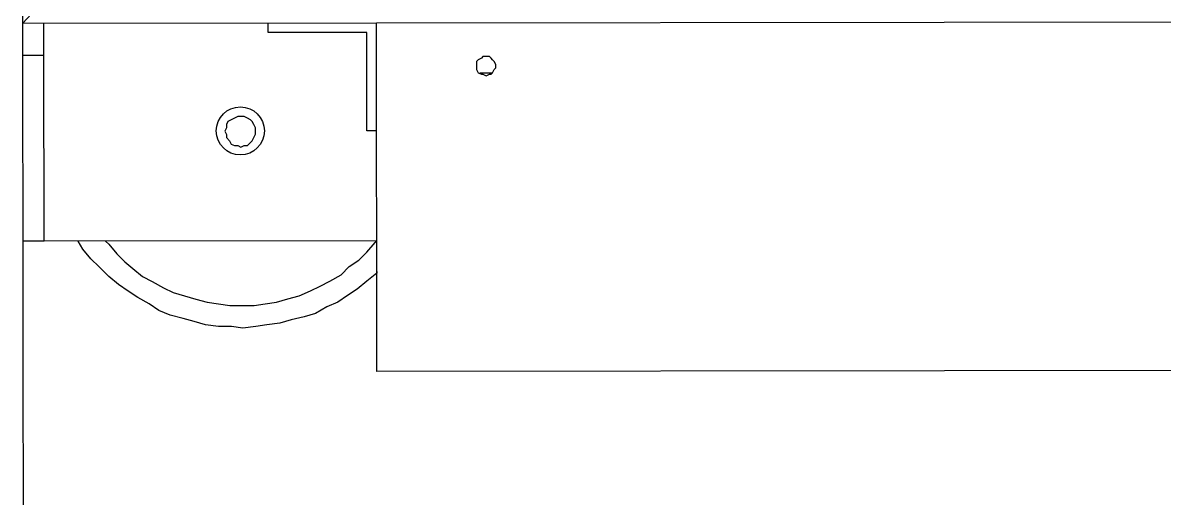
# Model space of a CAD drawing. Header units: feet. Extents: x -99009 to 3252343, y -11094690 to 9035152.
# Drawn here: x 2484809 to 2485333, y -1981242 to -1981024 of the extents above; entities that cross this region are included whole.
import ezdxf

# ---------------------------------------------------------------- set-up
doc = ezdxf.new("R2010")
doc.units = ezdxf.units.FT
doc.layers.add('1', color=1, linetype='Continuous')

# ---------------------------------------------------------------- blocks, each defined once
blk = doc.blocks.new('lEVELLING mACHINE')
at = {"color": 200, "lineweight": 25, "transparency": 33554684}
for points in [[(17491.73, 8164.64), (17741.42, 8164.64), (17741.42, 8463.99), (16941.21, 8463.99), (16838.22, 8463.99), (16838.22, 7564.48), (16838.22, 7284.41)], [(16675.95, 7678.59), (16675.95, 7679.33), (16680.4, 7683.03), (16684.84, 7686.74), (16689.29, 7689.7), (16693.73, 7692.67), (16698.92, 7694.89), (16704.11, 7697.85), (16709.29, 7699.33), (16715.22, 7700.82), (16720.41, 7702.3), (16726.34, 7703.04), (16731.52, 7703.78), (16737.45, 7704.52), (16742.64, 7703.78), (16748.56, 7703.78), (16754.49, 7703.04), (16759.68, 7701.56), (16764.86, 7700.08), (16770.79, 7698.59), (16775.98, 7696.37), (16780.42, 7693.41), (16785.61, 7690.44), (16790.06, 7687.48), (16794.5, 7684.52), (16798.95, 7680.81), (16803.39, 7676.37), (16807.1, 7672.66), (16810.8, 7668.21), (16813.03, 7664.51)], [(16800.43, 7664.51), (16798.95, 7665.99), (16795.24, 7670.44), (16791.54, 7674.14), (16787.83, 7677.11), (16783.39, 7680.81), (16778.94, 7683.03), (16773.76, 7686), (16769.31, 7688.22), (16764.12, 7689.7), (16758.94, 7691.18), (16753.75, 7692.67), (16748.56, 7693.41), (16743.38, 7694.15), (16737.45, 7694.15), (16732.26, 7694.15), (16727.08, 7693.41), (16721.89, 7692.67), (16716.7, 7691.18), (16711.52, 7689.7), (16706.33, 7687.48), (16701.88, 7685.26), (16697.44, 7683.03), (16692.25, 7680.07), (16688.55, 7676.37), (16684.1, 7673.4), (16680.4, 7669.7), (16676.69, 7665.25), (16675.95, 7664.51), (16828.58, 7664.51), (16838.22, 7664.51)], [(16828.58, 7664.51), (16828.58, 7579.3), (16838.22, 7579.3)], [(16675.95, 7614.13), (16680.4, 7614.13), (16680.4, 7568.93), (16725.59, 7568.93), (16725.59, 7564.48)], [(16628.53, 7587.45), (16622.6, 7587.45)], [(16828.58, 7579.3), (16828.58, 7564.48)], [(16838.22, 7564.48), (16828.58, 7554.11), (16838.22, 7564.48), (16675.95, 7564.48)]]:
    blk.add_lwpolyline(points, dxfattribs=at)
for points in [[(16675.95, 7724.53), (16675.95, 7564.48), (14851.76, 7564.48), (14851.76, 7724.53)], [(16744.86, 7611.16), (16744.86, 7612.64), (16745.6, 7614.13), (16744.86, 7615.61), (16744.86, 7617.09), (16743.38, 7618.57), (16742.64, 7620.05), (16741.15, 7620.79), (16739.67, 7620.79), (16738.19, 7621.54), (16736.71, 7620.79), (16735.23, 7620.79), (16733.74, 7619.31), (16733, 7618.57), (16732.26, 7617.09), (16731.52, 7615.61), (16731.52, 7614.13), (16731.52, 7612.64), (16732.26, 7611.16), (16733, 7609.68), (16733.74, 7608.94), (16735.23, 7608.2), (16736.71, 7607.46), (16738.19, 7607.46), (16739.67, 7607.46), (16741.15, 7608.2), (16742.64, 7608.94), (16744.12, 7609.68)], [(16625.57, 7580.04), (16627.05, 7580.04), (16627.79, 7580.78), (16629.27, 7581.52), (16630.01, 7582.27), (16630.01, 7583.75), (16630.01, 7585.23), (16630.01, 7585.97), (16629.27, 7587.45), (16627.79, 7588.19), (16627.05, 7588.19), (16625.57, 7588.93), (16624.09, 7588.19), (16623.34, 7588.19), (16622.6, 7587.45), (16621.86, 7585.97), (16621.12, 7585.23), (16621.12, 7583.75), (16621.86, 7582.27), (16622.6, 7581.52), (16623.34, 7580.78), (16624.09, 7580.04)]]:
    blk.add_lwpolyline(points, close=True, dxfattribs=at)
blk.add_circle((16738.46, 7614.04), 11.03, dxfattribs=at)
blk = doc.blocks.new('A$Cac12730c')
blk.add_blockref('lEVELLING mACHINE', (-11218.13, -5688.95))

msp = doc.modelspace()

# ---------------------------------------------------------------- linework, layer by layer
at = {"layer": '1'}
msp.add_arc((2520410.24778, -1978395.99612), 100000, 84.1346387202, 194.3871675539, dxfattribs=at)

# ---------------------------------------------------------------- block references
at = {"transparency": 33554684, "rotation": 180.0650517140762}
msp.add_blockref('A$Cac12730c', (2490426.6334, -1979141.86212), dxfattribs=at)

doc.saveas('drawing.dxf')
